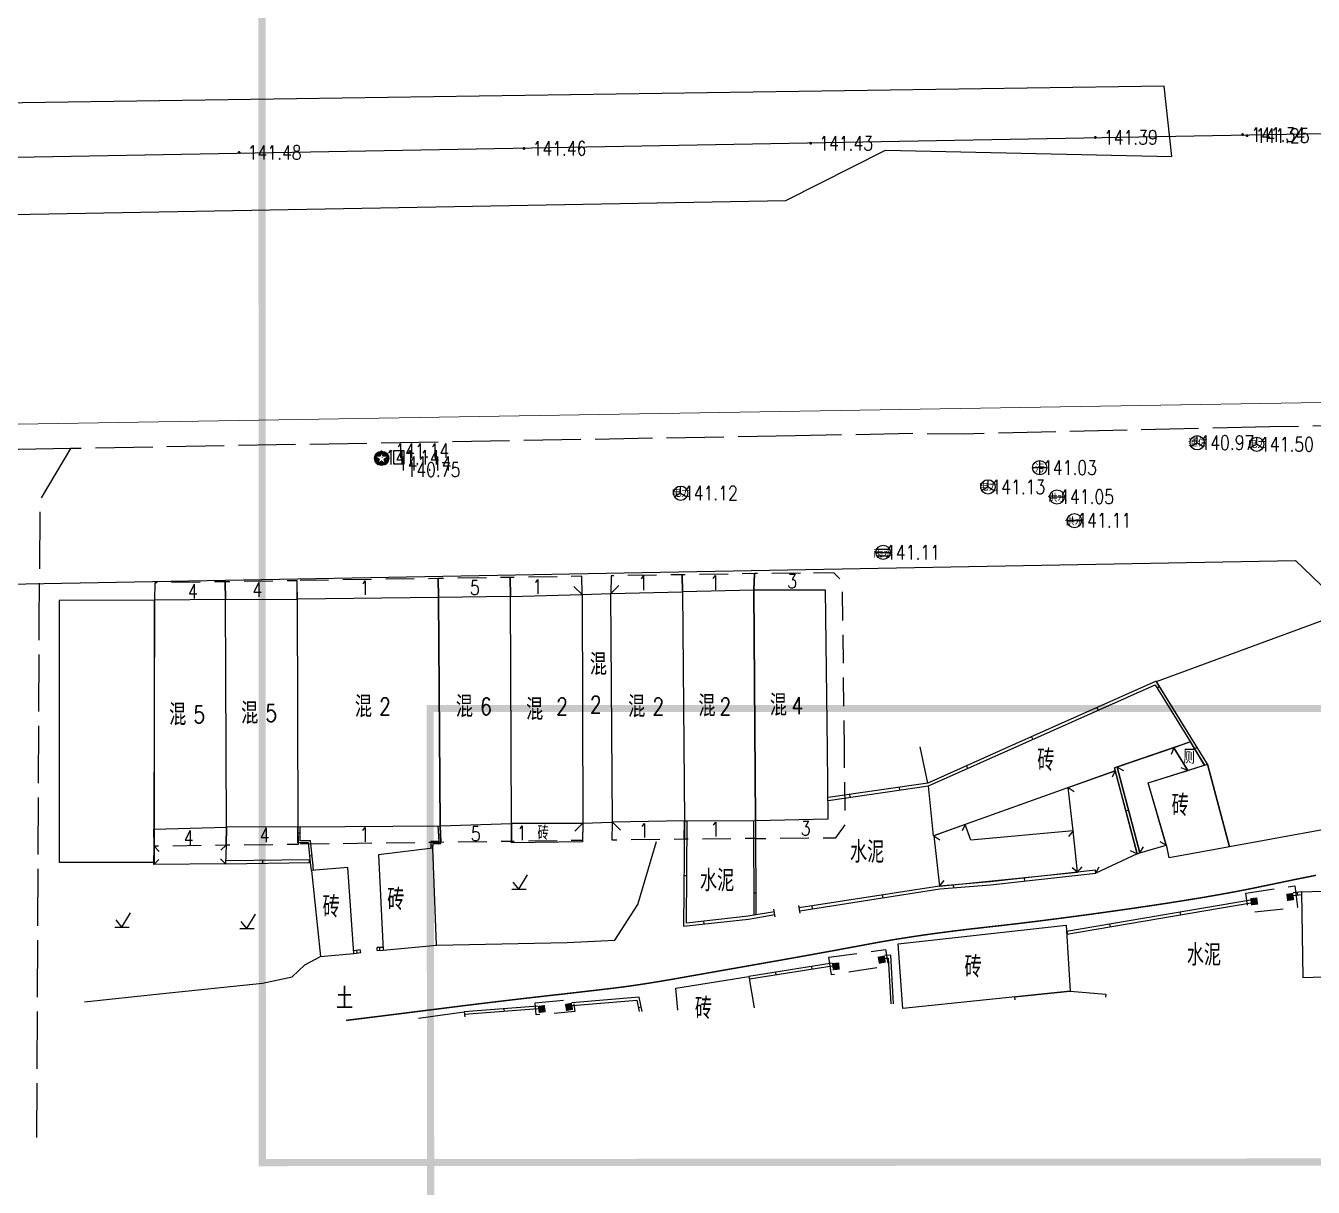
# Model space of a CAD drawing. Extents: x 529262 to 576451, y 2694391 to 2717535.
# Drawn here: x 565970.1 to 566060.3, y 2709599.5 to 2709680.9 of the extents above; entities that cross this region are included whole.
import ezdxf
from ezdxf.enums import TextEntityAlignment as Align
from ezdxf.xclip import XClip

# ---------------------------------------------------------------- set-up
doc = ezdxf.new("R2010")
doc.units = 0
doc.header["$XCLIPFRAME"] = 0
doc.linetypes.add('X3', pattern=[5, 4, -1])
doc.linetypes.add('X5', pattern=[3, 2, -1])
for name, color, linetype in [('a红线图', 1, 'Continuous'), ('COMPONENT', 8, 'Continuous'), ('DLDW', 8, 'Continuous'), ('DLSS', 4, 'Continuous'), ('DMTZ', 8, 'Continuous'), ('GCD', 8, 'Continuous'), ('GXYZ', 8, 'Continuous'), ('JMD', 8, 'Continuous'), ('PP-COM', 7, 'Continuous'), ('RD-中线', 40, 'Continuous'), ('RD-红线', 7, 'Continuous'), ('ZBTZ', 8, 'Continuous'), ('ZJ', 7, 'Continuous')]:
    doc.layers.add(name, color=color, linetype=linetype)
doc.styles.add('HZ', font='rs.shx', dxfattribs={"width": 0.8, "bigfont": 'hztxt.shx'})
doc.styles.add('宋体', font='', dxfattribs={"width": 0.75})
doc.styles.get('宋体').set_extended_font_data('SimSun')
doc.linetypes.add('10421', pattern='A,2,[150,AAA.SHX,S=0.5,R=0,X=0,Y=0.5],1e-11', length=2)
doc.linetypes.add('1161', pattern='A,0,[149,AAA.SHX,S=0.15,R=0,X=0,Y=0],-1.6', length=1.6)

# ---------------------------------------------------------------- blocks, each defined once
blk = doc.blocks.new('A$C19FD0107')
at = {"layer": 'RD-中线', "color": 8, "linetype": 'Continuous'}
blk.add_lwpolyline([(-1765.321, 14833.87), (-1870.242, 14834.357, -0.07773), (-2297.406, 14903.198), (-2763.512, 15055.044, -0.002412), (-2772.671, 15058.077), (-3168.085, 15191.127, 0.031805), (-3413.657, 15256.716), (-3481.168, 15270.218, 0.040764), (-3610.522, 15285.281), (-3824.794, 15292.664, 0.003807), (-3833.928, 15292.909), (-3984.459, 15295.801, 0.004916), (-3996.258, 15295.912), (-4213.605, 15295.813, 0.004475), (-4218.975, 15295.763), (-4356.098, 15293.246, -0.000047), (-4356.155, 15293.245), (-5280.162, 15276.46)], format="xyb", dxfattribs=at)
at = {"layer": 'RD-中线', "color": 8, "linetype": 'Continuous', "flags": 128}
for points in [[(-4490.734, 14139.438, 0), (-4490.29, 14139.417)], [(-3818.251, 14086.168, 0), (-3817.74, 14086.169)]]:
    blk.add_lwpolyline(points, format="xyb", dxfattribs=at)
at = {"layer": 'RD-红线', "color": 8, "linetype": 'Continuous', "flags": 128}
blk.add_lwpolyline([(-5247.689, 15247.137), (-4938.951, 15252.811)], dxfattribs=at)
at = {"layer": 'RD-红线', "color": 8, "linetype": 'Continuous'}
blk.add_lwpolyline([(-4918.588, 15233.248), (-4938.951, 15252.811, 0.41324)], format="xyb", dxfattribs=at)
blk = doc.blocks.new('GC200')
at = {"linetype": 'Continuous', "const_width": 0.2, "flags": 128}
blk.add_lwpolyline([(-0.1, 0, 1), (0.1, 0, 1)], format="xyb", close=True, dxfattribs=at)
blk = doc.blocks.new('gc123')
at = {"color": 8}
for p, q in [((0, 0), (1.2, 2)), ((-1, 0), (1, 0)), ((0, 0), (-0.8, 1))]:
    blk.add_line(p, q, dxfattribs=at)
blk = doc.blocks.new('gc002')
at = {"color": 8, "const_width": 1}
blk.add_lwpolyline([(-0.5, 0), (0.5, 0)], dxfattribs=at)
blk = doc.blocks.new('gcbj0101')
blk.add_line((-1, 0), (1, 0))
blk.add_circle((0, 0), 1)
blk = doc.blocks.new('gcbj0102')
for p, q in [((-1, 0), (1, 0)), ((0, -1), (0, 1))]:
    blk.add_line(p, q)
blk.add_circle((0, 0), 1)
blk = doc.blocks.new('gcbj0103')
for p, q in [((-1, 0), (1, 0)), ((-0.9, 0.43), (0.9, 0.43)), ((-0.88, -0.47), (0.88, -0.47))]:
    blk.add_line(p, q)
blk.add_circle((0, 0), 1)
blk = doc.blocks.new('gcbj0107')
for q in [(-0.87, -0.5), (0, 1), (0.87, -0.5)]:
    blk.add_line((0, 0), q)
blk.add_circle((0, 0), 1)
blk = doc.blocks.new('*U11')
at = {"linetype": 'Continuous'}
for points in [[(-1.14, -0.07), (-0.87, -0.76), (-1.13, 0.09)], [(-1.13, 0.09), (-0.73, -0.88), (-1.09, 0.24)], [(-0.73, -0.88), (-1.13, 0.09), (-0.87, -0.76)], [(-0.36, 0.24), (-0.55, 0.84), (-1.09, 0.24)], [(-0.73, 0.74), (-1.09, 0.24), (-0.55, 0.84)], [(-1.09, 0.24), (-0.73, 0.74), (-1.01, 0.43)], [(-0.5, -0.19), (-1.09, 0.24), (-0.73, -0.88)], [(-0.88, 0.6), (-1.01, 0.43), (-0.73, 0.74)], [(-0.55, 0.84), (-0.36, 0.24), (-0.35, 0.91)], [(-0.14, 0.93), (-0.35, 0.91), (-0.36, 0.24)], [(-0.14, 0.93), (0.09, 0.24), (0.07, 0.91)], [(0.81, 0.24), (0.07, 0.91), (0.09, 0.24)], [(0.07, 0.91), (0.81, 0.24), (0.27, 0.84)], [(0.22, -0.19), (0.45, -0.88), (0.81, 0.24)], [(0.73, 0.43), (0.27, 0.84), (0.81, 0.24)], [(0.27, 0.84), (0.73, 0.43), (0.45, 0.74)], [(0.6, 0.6), (0.45, 0.74), (0.73, 0.43)], [(0.59, -0.76), (0.81, 0.24), (0.45, -0.88)], [(0.81, 0.24), (0.59, -0.76), (0.85, 0.09)], [(0.7, -0.61), (0.85, 0.09), (0.59, -0.76)], [(0.85, 0.09), (0.7, -0.61), (0.86, -0.07)], [(-0.87, -0.76), (-1.14, -0.07), (-0.98, -0.61)], [(-1.12, -0.26), (-0.98, -0.61), (-1.14, -0.07)], [(-0.98, -0.61), (-1.12, -0.26), (-1.07, -0.44)], [(-0.73, -0.88), (-0.55, -0.98), (-0.14, -0.45)], [(-0.35, -1.05), (-0.14, -0.45), (-0.55, -0.98)], [(-0.14, -0.45), (-0.35, -1.05), (0.45, -0.88)], [(-0.14, -1.07), (0.45, -0.88), (-0.35, -1.05)], [(0.45, -0.88), (-0.14, -1.07), (0.27, -0.98)], [(0.07, -1.05), (0.27, -0.98), (-0.14, -1.07)], [(0.79, -0.44), (0.86, -0.07), (0.7, -0.61)], [(0.86, -0.07), (0.79, -0.44), (0.84, -0.26)]]:
    blk.add_solid(points, dxfattribs=at)
blk = doc.blocks.new('gcbj0112')
at = {"linetype": 'Continuous'}
for p, q in [((-1.09, 0.24), (-0.5, -0.19)), ((-0.36, 0.24), (-1.09, 0.24)), ((-0.14, 0.93), (-0.36, 0.24)), ((0.09, 0.24), (-0.14, 0.93)), ((0.81, 0.24), (0.09, 0.24)), ((0.22, -0.19), (0.81, 0.24)), ((-0.5, -0.19), (-0.73, -0.88)), ((-0.73, -0.88), (-0.14, -0.45)), ((-0.14, -0.45), (0.45, -0.88)), ((0.45, -0.88), (0.22, -0.19))]:
    blk.add_line(p, q, dxfattribs=at)
blk.add_circle((-0.14, -0.07), 1, dxfattribs=at)
for p in [(-1.09, 0.24), (-0.14, 0.93), (0.81, 0.24), (-0.73, -0.88), (0.45, -0.88)]:
    blk.add_point(p, dxfattribs=at)
blk.add_blockref('*U11', (0, 0), dxfattribs=at)

msp = doc.modelspace()

# ---------------------------------------------------------------- linework, layer by layer
at = {"const_width": 0.5}
for points in [[(565672.321, 2710278.301), (565672.585, 2709559.658), (565998.518, 2709559.806), (565998.431, 2709633.053), (566244.06, 2709633.048), (566244.009, 2710277.359), (565672.321, 2710278.301)], [(566139.325, 2710172.956), (565986.518, 2710172.842), (565986.681, 2709601.261), (566518.586, 2709601.552), (566518.485, 2709673.527), (566764.333, 2709673.513), (566764.12, 2710112.127), (566139.363, 2710109.398), (566139.316, 2710172.956)]]:
    msp.add_lwpolyline(points, dxfattribs=at)
at = {"layer": 'a红线图', "color": 8, "linetype": 'Continuous', "lineweight": 0, "flags": 128}
msp.add_lwpolyline([(564727.349, 2709632.223), (566623.018, 2709663.858)], dxfattribs=at)
msp.add_lwpolyline([(564727.349, 2709632.223), (566623.018, 2709663.858)], dxfattribs=at)
at = {"layer": 'DLDW', "color": 252, "linetype": 'Continuous', "elevation": 141.363, "flags": 128}
msp.add_lwpolyline([(566052.674, 2709629.092), (566051.676, 2709630.709), (566050.511, 2709630.309), (566051.491, 2709628.72)], close=True, dxfattribs=at)
at = {"layer": 'DLSS', "linetype": 'X3', "flags": 128}
for points in [[(566089.237, 2709653.34), (566057.24, 2709652.761)], [(566023.996, 2709652.145), (565973.24, 2709651.247)], [(566057.24, 2709652.761), (566035.797, 2709652.268), (566032.289, 2709652.295), (566023.996, 2709652.145)], [(565973.24, 2709651.247), (565971.118, 2709647.69), (565971.036, 2709639.218), (565970.873, 2709603.03)]]:
    msp.add_lwpolyline(points, dxfattribs=at)
at = {"layer": 'DLSS', "linetype": 'Continuous', "const_width": 0.1, "flags": 128}
msp.add_lwpolyline([(566060.473, 2709621.377), (566059.811, 2709621.244), (566059.103, 2709621.101), (566058.348, 2709620.945), (566057.548, 2709620.779), (566056.701, 2709620.601), (566055.797, 2709620.415), (566054.824, 2709620.228), (566053.782, 2709620.037), (566052.671, 2709619.844), (566051.49, 2709619.649), (566050.241, 2709619.451), (566048.923, 2709619.25), (566047.535, 2709619.047), (566046.131, 2709618.848), (566044.762, 2709618.658), (566043.428, 2709618.479), (566042.13, 2709618.309), (566040.867, 2709618.15), (566039.64, 2709618), (566038.448, 2709617.861), (566037.291, 2709617.731), (566036.168, 2709617.604), (566035.08, 2709617.472), (566034.025, 2709617.335), (566033.004, 2709617.194), (566032.016, 2709617.047), (566031.062, 2709616.896), (566030.142, 2709616.74), (566029.256, 2709616.579), (566028.382, 2709616.415), (566027.501, 2709616.252), (566026.613, 2709616.088), (566025.716, 2709615.925), (566024.812, 2709615.761), (566023.9, 2709615.598), (566022.981, 2709615.434), (566022.054, 2709615.271), (566021.142, 2709615.11), (566020.266, 2709614.956), (566019.428, 2709614.809), (566018.627, 2709614.668), (566017.863, 2709614.533), (566017.136, 2709614.404), (566016.446, 2709614.283), (566015.793, 2709614.167), (566015.172, 2709614.058), (566014.575, 2709613.957), (566014.003, 2709613.863), (566013.457, 2709613.777), (566012.935, 2709613.698), (566012.438, 2709613.626), (566011.967, 2709613.562), (566011.52, 2709613.505), (566011.062, 2709613.449), (566010.556, 2709613.389), (566010.002, 2709613.324), (566009.399, 2709613.254), (566008.749, 2709613.179), (566008.051, 2709613.099), (566007.305, 2709613.014), (566006.51, 2709612.925), (566005.682, 2709612.831), (566004.835, 2709612.733), (566003.969, 2709612.631), (566003.083, 2709612.526), (566002.178, 2709612.417), (566001.255, 2709612.304), (566000.312, 2709612.187), (565999.349, 2709612.066), (565998.386, 2709611.945), (565997.441, 2709611.826), (565996.514, 2709611.71), (565995.605, 2709611.596), (565994.714, 2709611.485), (565993.84, 2709611.376), (565992.985, 2709611.27), (565992.542, 2709611.215)], dxfattribs=at)
at = {"layer": 'DMTZ', "linetype": '10421', "flags": 128}
msp.add_lwpolyline([(565998.889, 2709616.491), (566008.021, 2709616.67), (566011.371, 2709616.826), (566012.98, 2709619.337), (566014.284, 2709623.737)], dxfattribs=at)
at = {"layer": 'DMTZ', "linetype": '10421'}
msp.add_lwpolyline([(565974.233, 2709612.509), (565979.488, 2709613.077), (565986.701, 2709613.818), (565988.777, 2709614.263), (565989.666, 2709615.102), (565990.75, 2709615.68)], dxfattribs=at)
at = {"layer": 'GXYZ', "linetype": 'Continuous', "flags": 128}
msp.add_lwpolyline([(565995.875, 2709651.09), (565995.875, 2709650.175), (565996.605, 2709650.175), (565996.605, 2709651.09)], close=True, dxfattribs=at)
at = {"layer": 'JMD', "linetype": 'Continuous'}
for p, q in [((566009.074, 2709641.042), (566008.506, 2709641.605)), ((566011.093, 2709641.104), (566011.655, 2709641.674)), ((566049.523, 2709634.582), (566049.352, 2709634.477)), ((566045.129, 2709633.11), (566045.21, 2709632.927)), ((566040.561, 2709631.075), (566040.643, 2709630.893)), ((566050.511, 2709630.309), (566050.342, 2709629.839)), ((566052.148, 2709630.326), (566051.977, 2709630.221)), ((566035.994, 2709629.041), (566036.075, 2709628.859)), ((566046.42, 2709628.697), (566046.191, 2709628.252)), ((566046.559, 2709628.955), (566047, 2709628.719)), ((566051.491, 2709628.72), (566051.022, 2709628.895)), ((566027.797, 2709627.035, 141.363), (566027.826, 2709626.838, 141.363)), ((566031.272, 2709627.542), (566031.3, 2709627.344)), ((566043.117, 2709627.516), (566043.541, 2709627.251)), ((566047.155, 2709625.896), (566047.349, 2709625.947)), ((566009.128, 2709625.028), (566008.565, 2709624.461)), ((566011.196, 2709625.098), (566011.766, 2709624.536)), ((566016.239, 2709625.186), (566016.439, 2709625.184)), ((565989.18, 2709624.346), (565989.33, 2709624.346)), ((565999.161, 2709624.227, 141.605), (565999.011, 2709624.22, 141.605)), ((566033.71, 2709624.13), (566034.136, 2709623.868)), ((566035.896, 2709624.934), (566035.685, 2709624.481)), ((566043.461, 2709624.487), (566043.145, 2709624.1)), ((565979.099, 2709623.408), (565979.448, 2709623.05)), ((565984.14, 2709623.477), (565983.782, 2709623.128)), ((565998.631, 2709623.427, 141.605), (565998.481, 2709623.431, 141.605)), ((566048.138, 2709622.938), (566048.385, 2709623.373)), ((566049.99, 2709623.478), (566049.551, 2709623.719)), ((565979.083, 2709622.127), (565979.437, 2709622.48)), ((565984.111, 2709622.177), (565983.758, 2709622.531)), ((565986.716, 2709622.217, -855.223), (565986.713, 2709622.417, -855.223)), ((565989.994, 2709622.266), (565989.991, 2709622.466)), ((565990.014, 2709622.741, -855.908), (565990.163, 2709622.757, -855.908)), ((566047.945, 2709622.888), (566047.49, 2709623.095)), ((566047.945, 2709622.888), (566048.138, 2709622.938)), ((566043.781, 2709621.588), (566043.392, 2709621.903)), ((566043.781, 2709621.588), (566044.093, 2709621.978)), ((566045.046, 2709621.526), (566045.024, 2709621.725)), ((566045.046, 2709621.526), (566045.291, 2709621.962)), ((566016.206, 2709621.357), (566016.406, 2709621.356)), ((566034.112, 2709620.625), (566034.425, 2709621.014)), ((566035.1, 2709620.504), (566035.083, 2709620.703)), ((566040.076, 2709620.978), (566040.055, 2709621.177)), ((566021.24, 2709620.116, 141.453), (566021.09, 2709620.115, 141.453)), ((566030.151, 2709619.804), (566030.12, 2709620.002)), ((566059.159, 2709620.173), (566059.181, 2709619.974)), ((566025.211, 2709619.034), (566025.18, 2709619.232)), ((566050.949, 2709618.788), (566050.983, 2709618.59)), ((566017.619, 2709617.968), (566017.598, 2709618.166)), ((566046.02, 2709617.952), (566046.053, 2709617.755)), ((566043.035, 2709617.446), (566043.068, 2709617.249)), ((565993.324, 2709615.937, 142.214), (565993.294, 2709616.135, 142.214)), ((565993.575, 2709615.976), (565993.544, 2709616.174)), ((565994.718, 2709616.12), (565994.715, 2709616.32)), ((565994.92, 2709616.123, 142.233), (565994.917, 2709616.323, 142.233)), ((566022.621, 2709614.591), (566022.652, 2709614.393)), ((566025.144, 2709614.993), (566025.175, 2709614.796)), ((566003.595, 2709612.036), (566003.611, 2709611.837)), ((566013.225, 2709612.136), (566013.03, 2709612.093))]:
    msp.add_line(p, q, dxfattribs=at)
at = {"layer": 'JMD', "linetype": 'X5'}
for p, q in [((566009.074, 2709641.042, 141.605), (566011.093, 2709641.104)), ((566009.128, 2709625.028), (566011.196, 2709625.098))]:
    msp.add_line(p, q, dxfattribs=at)
at = {"layer": 'JMD', "linetype": 'X5', "flags": 128}
for points, elevation in [([(565999.03, 2709640.831), (565999, 2709642.153), (565989.119, 2709642), (565989.119, 2709640.706)], 141.381), ([(566009.074, 2709641.042), (566009.055, 2709642.308), (566004.044, 2709642.23), (566004.072, 2709640.901)], 141.605), ([(565984.11, 2709640.685), (565984.088, 2709641.923), (565979.162, 2709641.847), (565979.131, 2709640.627)], 141.483), ([(566021.221, 2709625.223), (566021.225, 2709623.949), (566016.228, 2709623.894), (566016.239, 2709625.186)], 141.453), ([(565984.171, 2709624.744), (565984.14, 2709623.477), (565979.099, 2709623.408), (565979.094, 2709624.61)], 141.483), ([(565989.18, 2709624.764), (565989.191, 2709623.542), (565984.14, 2709623.477), (565984.171, 2709624.744)], 141.483)]:
    msp.add_lwpolyline(points, dxfattribs=dict(at, elevation=elevation))
for points in [[(566004.072, 2709640.901), (566004.044, 2709642.23), (565999, 2709642.153), (565999.03, 2709640.831)], [(566016.12, 2709641.219), (566016.09, 2709642.416), (566011.102, 2709642.339), (566011.093, 2709641.104)], [(566021.101, 2709641.348), (566021.151, 2709642.494), (566016.09, 2709642.416), (566016.12, 2709641.219)], [(566024.37, 2709642.525), (566021.151, 2709642.494), (566021.101, 2709641.348)], [(566027.443, 2709630.221), (566027.314, 2709641.965), (566026.7, 2709642.548), (566024.37, 2709642.525)], [(565989.119, 2709640.706), (565989.119, 2709642), (565984.088, 2709641.923), (565984.11, 2709640.685)], [(566021.221, 2709625.223), (566021.225, 2709623.949), (566026.842, 2709624.01), (566027.501, 2709624.905), (566027.443, 2709630.221)], [(566004.126, 2709625.011), (566004.138, 2709623.749), (565999.186, 2709623.681), (565999.133, 2709624.845)], [(566009.128, 2709625.028), (566009.11, 2709623.816), (566004.139, 2709623.749), (566004.126, 2709625.011)], [(566016.239, 2709625.186), (566016.228, 2709623.894), (566011.185, 2709623.839), (566011.196, 2709625.098)], [(565999.133, 2709624.845), (565999.186, 2709623.681), (565989.191, 2709623.542), (565989.18, 2709624.764)]]:
    msp.add_lwpolyline(points, dxfattribs=at)
at = {"layer": 'JMD', "linetype": 'Continuous', "flags": 128}
for points in [[(566011.094, 2709641.104), (566016.12, 2709641.219), (566016.239, 2709625.186), (566011.196, 2709625.098), (566011.094, 2709641.104)], [(566039.954, 2709630.586), (566049.21, 2709634.708), (566051.544, 2709630.924)], [(566051.544, 2709630.924), (566051.676, 2709630.709), (566046.369, 2709628.89), (566046.42, 2709628.697), (566033.687, 2709624.144), (566033.341, 2709627.641), (566039.954, 2709630.586)], [(566047.945, 2709622.888), (566046.369, 2709628.89)], [(566048.138, 2709622.938), (566046.559, 2709628.955)], [(565984.14, 2709623.477), (565984.111, 2709622.177), (565979.083, 2709622.127), (565979.099, 2709623.408)], [(566059.491, 2709620.009), (566058.905, 2709619.943)], [(566022.596, 2709618.467), (566022.512, 2709619.01)], [(566024.346, 2709618.726), (566024.262, 2709619.268)], [(566055.901, 2709619.424), (566043.022, 2709617.241)], [(566026.596, 2709615.022), (566020.794, 2709614.097)], [(566039.415, 2709612.649), (566039.373, 2709612.869), (566043.252, 2709613.274), (566045.755, 2709613.05), (566045.725, 2709612.842)], [(566008.397, 2709612.252), (566012.913, 2709612.634), (566013.084, 2709611.844)], [(566005.996, 2709612.024), (566000.841, 2709611.619)]]:
    msp.add_lwpolyline(points, dxfattribs=at)
for points, elevation in [([(566016.12, 2709641.219), (566016.239, 2709625.186), (566021.221, 2709625.223), (566021.101, 2709641.348), (566016.12, 2709641.219)], 141.55), ([(566021.101, 2709641.348), (566021.221, 2709625.223), (566026.316, 2709625.329), (566026.259, 2709630.187)], 141.453), ([(566024.416, 2709641.348), (566021.101, 2709641.348)], 141.453), ([(566026.259, 2709630.187), (566026.126, 2709641.348), (566024.416, 2709641.348)], 141.453), ([(565979.094, 2709624.61), (565984.171, 2709624.744), (565984.11, 2709640.685), (565979.131, 2709640.627), (565979.094, 2709624.61)], 141.483), ([(565989.119, 2709640.706), (565989.18, 2709624.764), (565984.171, 2709624.744), (565984.11, 2709640.685), (565989.119, 2709640.706)], 141.483), ([(565999.133, 2709624.845), (565999.03, 2709640.831), (565989.119, 2709640.706), (565989.18, 2709624.764), (565999.133, 2709624.845)], 141.605), ([(566004.126, 2709625.011), (566004.072, 2709640.901), (565999.03, 2709640.831), (565999.133, 2709624.845), (566004.126, 2709625.011)], 141.605), ([(566009.128, 2709625.028), (566004.126, 2709625.011), (566004.072, 2709640.901), (566009.074, 2709641.042), (566009.128, 2709625.028)], 141.605), ([(566039.954, 2709630.586), (566049.21, 2709634.708), (566051.544, 2709630.924)], 141.363), ([(566026.301, 2709626.615), (566033.341, 2709627.641), (566039.954, 2709630.586)], 141.363), ([(566051.544, 2709630.924), (566052.674, 2709629.092)], 141.363), ([(566022.54, 2709618.827), (566020.704, 2709618.507), (566016.378, 2709618.033), (566016.439, 2709625.184)], 142.022), ([(566021.071, 2709625.222), (566021.095, 2709618.575)], 141.453), ([(566021.221, 2709625.223), (566021.245, 2709618.601)], 141.453), ([(565990.121, 2709621.722), (565990.064, 2709622.266), (565989.92, 2709623.644), (565989.18, 2709623.644), (565989.18, 2709624.764)], -855.908), ([(565990.27, 2709621.733), (565990.213, 2709622.282), (565990.056, 2709623.794), (565989.33, 2709623.794), (565989.33, 2709624.765)], -855.908), ([(565998.983, 2709624.844), (565999.033, 2709623.746), (565998.488, 2709623.742), (565998.477, 2709623.262)], 141.605), ([(565990.043, 2709622.466), (565984.116, 2709622.377)], -855.223), ([(566045.024, 2709621.725), (566037.662, 2709620.913), (566034.112, 2709620.624), (566024.289, 2709619.093)], 141.979), ([(565993.087, 2709616.103), (565993.544, 2709616.174)], 142.214), ([(565995.142, 2709616.326), (565994.715, 2709616.32)], 142.233), ([(566030.3, 2709615.565), (566030.518, 2709615.577), (566030.691, 2709612.382)], 141.803), ([(566015.774, 2709611.926), (566015.636, 2709613.464), (566020.762, 2709614.294), (566021.12, 2709612.089)], 142.33), ([(565997.624, 2709611.371), (566000.823, 2709611.818), (566000.855, 2709611.47)], 142.198)]:
    msp.add_lwpolyline(points, dxfattribs=dict(at, elevation=elevation))
for points in [[(566049.307, 2709634.932), (566067.45, 2709641.61), (566068.869, 2709626.003), (566054.421, 2709623.359), (566052.871, 2709629.154)], [(565979.131, 2709640.627), (565972.454, 2709640.618), (565972.454, 2709622.297), (565979.131, 2709622.306)], [(566048.138, 2709622.938), (566049.99, 2709623.478), (566048.715, 2709627.849), (566051.491, 2709628.72), (566050.511, 2709630.309), (566046.559, 2709628.955)], [(566047.945, 2709622.888), (566045.046, 2709621.526), (566045.024, 2709621.725), (566043.781, 2709621.588), (566043.461, 2709624.487), (566043.117, 2709627.516), (566046.42, 2709628.697)], [(566063.787, 2709614.334), (566059.569, 2709614.19), (566059.489, 2709620.21), (566063.679, 2709620.359)], [(566031.545, 2709612.05), (566031.212, 2709616.568), (566042.984, 2709617.889), (566043.252, 2709613.274)]]:
    msp.add_lwpolyline(points, close=True, dxfattribs=at)
at = {"layer": 'JMD', "flags": 128}
for points, elevation in [([(566051.774, 2709630.931), (566049.288, 2709634.962), (566039.428, 2709630.571)], 141.363), ([(566039.428, 2709630.571), (566033.285, 2709627.835), (566026.299, 2709626.817)], 141.363), ([(566052.871, 2709629.154), (566051.774, 2709630.931)], 141.363), ([(566016.239, 2709625.186), (566016.176, 2709617.809), (566020.732, 2709618.309), (566022.571, 2709618.63)], 142.022), ([(565998.627, 2709623.28), (565998.635, 2709623.593), (565999.19, 2709623.597), (565999.133, 2709624.845)], 141.605), ([(565984.111, 2709622.177), (565990.064, 2709622.266)], -855.223), ([(566024.32, 2709618.895), (566034.135, 2709620.425), (566037.681, 2709620.714), (566045.046, 2709621.526)], 141.979), ([(565993.102, 2709615.903), (565993.575, 2709615.976)], 142.214), ([(565994.718, 2709616.12), (565995.151, 2709616.126)], 142.233), ([(566030.891, 2709612.388), (566030.707, 2709615.789), (566030.262, 2709615.763)], 141.803)]:
    msp.add_lwpolyline(points, dxfattribs=dict(at, elevation=elevation))
at = {"layer": 'JMD', "linetype": 'Continuous', "flags": 128}
for points, elevation in [([(566052.871, 2709629.154), (566054.421, 2709623.359), (566050.192, 2709622.587), (566050.041, 2709623.302), (566050.041, 2709623.302), (566048.715, 2709627.849)], 141.091), ([(566009.128, 2709625.028), (566009.11, 2709623.716), (566004.139, 2709623.649), (566004.126, 2709625.011)], 141.605), ([(566043.781, 2709621.588), (566043.461, 2709624.487), (566036.29, 2709623.834), (566035.896, 2709624.934), (566033.71, 2709624.13), (566034.112, 2709620.625)], 141.979), ([(565998.889, 2709616.491), (565998.627, 2709623.28), (565994.823, 2709622.802), (565995.151, 2709616.126)], 142.255), ([(565990.75, 2709615.68), (565993.102, 2709615.903), (565992.677, 2709621.91), (565990.121, 2709621.722)], -855.908)]:
    msp.add_lwpolyline(points, close=True, dxfattribs=dict(at, elevation=elevation))
at = {"layer": 'JMD', "linetype": 'X5', "flags": 128}
for points in [[(566055.56, 2709620.134), (566058.989, 2709620.629), (566059.19, 2709619.134), (566055.737, 2709618.734)], [(566026.346, 2709615.636), (566030.336, 2709616.18), (566030.517, 2709615.02), (566026.545, 2709614.404)], [(566005.788, 2709612.452), (566008.458, 2709612.703), (566008.561, 2709611.837), (566005.868, 2709611.597)]]:
    msp.add_lwpolyline(points, close=True, dxfattribs=at)
at = {"layer": 'JMD', "flags": 128}
for points in [[(566055.879, 2709619.623), (566043.01, 2709617.442)], [(566059.489, 2709620.21), (566058.877, 2709620.141)], [(566026.581, 2709615.222), (566020.762, 2709614.294)], [(566013.288, 2709611.85), (566013.071, 2709612.848), (566008.363, 2709612.45)], [(566005.967, 2709612.223), (566000.823, 2709611.818)]]:
    msp.add_lwpolyline(points, dxfattribs=at)
at = {"layer": 'ZBTZ', "linetype": '1161', "flags": 128}
for points in [[(565918.69, 2709674.702), (565918.791, 2709666.739), (566023.356, 2709668.613), (566030.323, 2709672.146), (566050.367, 2709671.696), (566049.838, 2709676.632), (565918.69, 2709674.702)], [(565973.24, 2709651.247), (565957.494, 2709650.96)]]:
    msp.add_lwpolyline(points, dxfattribs=at)
at = {"layer": 'ZBTZ', "linetype": '1161', "elevation": 141.363, "flags": 128}
msp.add_lwpolyline([(566033.746, 2709628.04), (566033.285, 2709627.835), (566032.75, 2709630.376)], dxfattribs=at)

# ---------------------------------------------------------------- block references
at = {"layer": 'COMPONENT', "linetype": 'Continuous', "xscale": 0.5, "yscale": 0.5}
for name, p in [('gcbj0107', (566052.152, 2709651.657)), ('gcbj0107', (566056.325, 2709651.551)), ('gcbj0112', (565995.108, 2709650.607, 0.295)), ('gcbj0102', (566041.128, 2709649.914)), ('gcbj0107', (566015.977, 2709648.125)), ('gcbj0107', (566037.506, 2709648.567)), ('gcbj0101', (566042.336, 2709647.863)), ('gcbj0101', (566043.554, 2709646.205)), ('gcbj0103', (566030.16, 2709643.983))]:
    msp.add_blockref(name, p, dxfattribs=at)
at = {"layer": 'GCD', "linetype": 'Continuous'}
ref = msp.add_blockref('GC200', (566055.333, 2709673.234, 141.339), dxfattribs=dict(at, xscale=0.5, yscale=0.5, zscale=0.5))
ref.add_attrib('height', '141.34', dxfattribs={"linetype": 'Continuous', "height": 1, "style": 'HZ', "width": 0.8}).set_placement((566055.933, 2709673.234, 141.339), align=Align.MIDDLE_LEFT)
ref = msp.add_blockref('GC200', (566005.007, 2709672.262, 141.46), dxfattribs=dict(at, xscale=0.5, yscale=0.5, zscale=0.5))
ref.add_attrib('height', '141.46', dxfattribs={"linetype": 'Continuous', "height": 1, "style": 'HZ', "width": 0.8}).set_placement((566005.607, 2709672.262, 141.46), align=Align.MIDDLE_LEFT)
ref = msp.add_blockref('GC200', (566025.084, 2709672.627, 141.425), dxfattribs=dict(at, xscale=0.5, yscale=0.5, zscale=0.5))
ref.add_attrib('height', '141.43', dxfattribs={"linetype": 'Continuous', "height": 1, "style": 'HZ', "width": 0.8}).set_placement((566025.684, 2709672.627, 141.425), align=Align.MIDDLE_LEFT)
ref = msp.add_blockref('GC200', (566045.023, 2709673.032, 141.39), dxfattribs=dict(at, xscale=0.5, yscale=0.5, zscale=0.5))
ref.add_attrib('height', '141.39', dxfattribs={"linetype": 'Continuous', "height": 1, "style": 'HZ', "width": 0.8}).set_placement((566045.623, 2709673.032, 141.39), align=Align.MIDDLE_LEFT)
ref = msp.add_blockref('GC200', (566055.648, 2709673.155, 141.246), dxfattribs=dict(at, xscale=0.5, yscale=0.5, zscale=0.5))
ref.add_attrib('height', '141.25', dxfattribs={"linetype": 'Continuous', "height": 1, "style": 'HZ', "width": 0.8}).set_placement((566056.248, 2709673.155, 141.246), align=Align.MIDDLE_LEFT)
ref = msp.add_blockref('GC200', (565985.057, 2709671.979, 141.48), dxfattribs=dict(at, xscale=0.5, yscale=0.5, zscale=0.5))
ref.add_attrib('height', '141.48', dxfattribs={"linetype": 'Continuous', "height": 1, "style": 'HZ', "width": 0.8}).set_placement((565985.657, 2709671.979, 141.48), align=Align.MIDDLE_LEFT)
ref = msp.add_blockref('GC200', (566052.143, 2709651.666, 140.97), dxfattribs=dict(at, xscale=0.1999999999534339, yscale=0.1999999999534339, zscale=0.1999999999534339))
ref.add_attrib('height', '140.97', dxfattribs={"linetype": 'Continuous', "height": 1, "style": 'HZ', "width": 0.8}).set_placement((566052.383, 2709651.666, 140.97), align=Align.MIDDLE_LEFT)
ref = msp.add_blockref('GC200', (566052.143, 2709651.666, 140.97), dxfattribs=dict(at, xscale=0.1999999999534339, yscale=0.1999999999534339, zscale=0.1999999999534339))
ref.add_attrib('height', '140.97', dxfattribs={"linetype": 'Continuous', "height": 1, "style": 'HZ', "width": 0.8}).set_placement((566052.383, 2709651.666, 140.97), align=Align.MIDDLE_LEFT)
ref = msp.add_blockref('GC200', (566056.318, 2709651.551, 141.497), dxfattribs=dict(at, xscale=0.1999999999534339, yscale=0.1999999999534339, zscale=0.1999999999534339))
ref.add_attrib('height', '141.50', dxfattribs={"linetype": 'Continuous', "height": 1, "style": 'HZ', "width": 0.8}).set_placement((566056.558, 2709651.551, 141.497), align=Align.MIDDLE_LEFT)
ref = msp.add_blockref('GC200', (566056.318, 2709651.551, 141.497), dxfattribs=dict(at, xscale=0.1999999999534339, yscale=0.1999999999534339, zscale=0.1999999999534339))
ref.add_attrib('height', '141.50', dxfattribs={"linetype": 'Continuous', "height": 1, "style": 'HZ', "width": 0.8}).set_placement((566056.558, 2709651.551, 141.497), align=Align.MIDDLE_LEFT)
ref = msp.add_blockref('GC200', (565995.075, 2709650.64, 141.138), dxfattribs=dict(at, xscale=0.1999999999534339, yscale=0.1999999999534339, zscale=0.1999999999534339))
ref.add_attrib('height', '141.14', dxfattribs={"linetype": 'Continuous', "height": 1, "style": 'HZ', "width": 0.8}).set_placement((565995.315, 2709650.64, 141.138), align=Align.MIDDLE_LEFT)
ref = msp.add_blockref('GC200', (565995.075, 2709650.64, 141.138), dxfattribs=dict(at, xscale=0.1999999999534339, yscale=0.1999999999534339, zscale=0.1999999999534339))
ref.add_attrib('height', '141.14', dxfattribs={"linetype": 'Continuous', "height": 1, "style": 'HZ', "width": 0.8}).set_placement((565995.315, 2709650.64, 141.138), align=Align.MIDDLE_LEFT)
ref = msp.add_blockref('GC200', (565995.753, 2709651.095, 141.137), dxfattribs=dict(at, xscale=0.1999999999534339, yscale=0.1999999999534339, zscale=0.1999999999534339))
ref.add_attrib('height', '141.14', dxfattribs={"linetype": 'Continuous', "height": 1, "style": 'HZ', "width": 0.8}).set_placement((565995.993, 2709651.095, 141.137), align=Align.MIDDLE_LEFT)
ref = msp.add_blockref('GC200', (565995.753, 2709651.095, 141.137), dxfattribs=dict(at, xscale=0.1999999999534339, yscale=0.1999999999534339, zscale=0.1999999999534339))
ref.add_attrib('height', '141.14', dxfattribs={"linetype": 'Continuous', "height": 1, "style": 'HZ', "width": 0.8}).set_placement((565995.993, 2709651.095, 141.137), align=Align.MIDDLE_LEFT)
ref = msp.add_blockref('GC200', (565995.927, 2709650.207, 141.14), dxfattribs=dict(at, xscale=0.1999999999534339, yscale=0.1999999999534339, zscale=0.1999999999534339))
ref.add_attrib('height', '141.14', dxfattribs={"linetype": 'Continuous', "height": 1, "style": 'HZ', "width": 0.8}).set_placement((565996.167, 2709650.207, 141.14), align=Align.MIDDLE_LEFT)
ref = msp.add_blockref('GC200', (565995.927, 2709650.207, 141.14), dxfattribs=dict(at, xscale=0.1999999999534339, yscale=0.1999999999534339, zscale=0.1999999999534339))
ref.add_attrib('height', '141.14', dxfattribs={"linetype": 'Continuous', "height": 1, "style": 'HZ', "width": 0.8}).set_placement((565996.167, 2709650.207, 141.14), align=Align.MIDDLE_LEFT)
ref = msp.add_blockref('GC200', (565996.542, 2709649.772, 140.75), dxfattribs=dict(at, xscale=0.1999999999534339, yscale=0.1999999999534339, zscale=0.1999999999534339))
ref.add_attrib('height', '140.75', dxfattribs={"linetype": 'Continuous', "height": 1, "style": 'HZ', "width": 0.8}).set_placement((565996.782, 2709649.772, 140.75), align=Align.MIDDLE_LEFT)
ref = msp.add_blockref('GC200', (565996.542, 2709649.772, 140.75), dxfattribs=dict(at, xscale=0.1999999999534339, yscale=0.1999999999534339, zscale=0.1999999999534339))
ref.add_attrib('height', '140.75', dxfattribs={"linetype": 'Continuous', "height": 1, "style": 'HZ', "width": 0.8}).set_placement((565996.782, 2709649.772, 140.75), align=Align.MIDDLE_LEFT)
ref = msp.add_blockref('GC200', (566041.12, 2709649.916, 141.034), dxfattribs=dict(at, xscale=0.1999999999534339, yscale=0.1999999999534339, zscale=0.1999999999534339))
ref.add_attrib('height', '141.03', dxfattribs={"linetype": 'Continuous', "height": 1, "style": 'HZ', "width": 0.8}).set_placement((566041.36, 2709649.916, 141.034), align=Align.MIDDLE_LEFT)
ref = msp.add_blockref('GC200', (566041.12, 2709649.916, 141.034), dxfattribs=dict(at, xscale=0.1999999999534339, yscale=0.1999999999534339, zscale=0.1999999999534339))
ref.add_attrib('height', '141.03', dxfattribs={"linetype": 'Continuous', "height": 1, "style": 'HZ', "width": 0.8}).set_placement((566041.36, 2709649.916, 141.034), align=Align.MIDDLE_LEFT)
ref = msp.add_blockref('GC200', (566015.972, 2709648.131, 141.124), dxfattribs=dict(at, xscale=0.1999999999534339, yscale=0.1999999999534339, zscale=0.1999999999534339))
ref.add_attrib('height', '141.12', dxfattribs={"linetype": 'Continuous', "height": 1, "style": 'HZ', "width": 0.8}).set_placement((566016.212, 2709648.131, 141.124), align=Align.MIDDLE_LEFT)
ref = msp.add_blockref('GC200', (566015.972, 2709648.131, 141.124), dxfattribs=dict(at, xscale=0.1999999999534339, yscale=0.1999999999534339, zscale=0.1999999999534339))
ref.add_attrib('height', '141.12', dxfattribs={"linetype": 'Continuous', "height": 1, "style": 'HZ', "width": 0.8}).set_placement((566016.212, 2709648.131, 141.124), align=Align.MIDDLE_LEFT)
ref = msp.add_blockref('GC200', (566037.502, 2709648.565, 141.125), dxfattribs=dict(at, xscale=0.1999999999534339, yscale=0.1999999999534339, zscale=0.1999999999534339))
ref.add_attrib('height', '141.13', dxfattribs={"linetype": 'Continuous', "height": 1, "style": 'HZ', "width": 0.8}).set_placement((566037.742, 2709648.565, 141.125), align=Align.MIDDLE_LEFT)
ref = msp.add_blockref('GC200', (566037.502, 2709648.565, 141.125), dxfattribs=dict(at, xscale=0.1999999999534339, yscale=0.1999999999534339, zscale=0.1999999999534339))
ref.add_attrib('height', '141.13', dxfattribs={"linetype": 'Continuous', "height": 1, "style": 'HZ', "width": 0.8}).set_placement((566037.742, 2709648.565, 141.125), align=Align.MIDDLE_LEFT)
ref = msp.add_blockref('GC200', (566042.317, 2709647.874, 141.054), dxfattribs=dict(at, xscale=0.1999999999534339, yscale=0.1999999999534339, zscale=0.1999999999534339))
ref.add_attrib('height', '141.05', dxfattribs={"linetype": 'Continuous', "height": 1, "style": 'HZ', "width": 0.8}).set_placement((566042.557, 2709647.874, 141.054), align=Align.MIDDLE_LEFT)
ref = msp.add_blockref('GC200', (566042.317, 2709647.874, 141.054), dxfattribs=dict(at, xscale=0.1999999999534339, yscale=0.1999999999534339, zscale=0.1999999999534339))
ref.add_attrib('height', '141.05', dxfattribs={"linetype": 'Continuous', "height": 1, "style": 'HZ', "width": 0.8}).set_placement((566042.557, 2709647.874, 141.054), align=Align.MIDDLE_LEFT)
ref = msp.add_blockref('GC200', (566043.524, 2709646.226, 141.106), dxfattribs=dict(at, xscale=0.1999999999534339, yscale=0.1999999999534339, zscale=0.1999999999534339))
ref.add_attrib('height', '141.11', dxfattribs={"linetype": 'Continuous', "height": 1, "style": 'HZ', "width": 0.8}).set_placement((566043.764, 2709646.226, 141.106), align=Align.MIDDLE_LEFT)
ref = msp.add_blockref('GC200', (566043.524, 2709646.226, 141.106), dxfattribs=dict(at, xscale=0.1999999999534339, yscale=0.1999999999534339, zscale=0.1999999999534339))
ref.add_attrib('height', '141.11', dxfattribs={"linetype": 'Continuous', "height": 1, "style": 'HZ', "width": 0.8}).set_placement((566043.764, 2709646.226, 141.106), align=Align.MIDDLE_LEFT)
ref = msp.add_blockref('GC200', (566030.124, 2709643.986, 141.112), dxfattribs=dict(at, xscale=0.1999999999534339, yscale=0.1999999999534339, zscale=0.1999999999534339))
ref.add_attrib('height', '141.11', dxfattribs={"linetype": 'Continuous', "height": 1, "style": 'HZ', "width": 0.8}).set_placement((566030.364, 2709643.986, 141.112), align=Align.MIDDLE_LEFT)
ref = msp.add_blockref('GC200', (566030.124, 2709643.986, 141.112), dxfattribs=dict(at, xscale=0.1999999999534339, yscale=0.1999999999534339, zscale=0.1999999999534339))
ref.add_attrib('height', '141.11', dxfattribs={"linetype": 'Continuous', "height": 1, "style": 'HZ', "width": 0.8}).set_placement((566030.364, 2709643.986, 141.112), align=Align.MIDDLE_LEFT)
at = {"layer": 'JMD', "linetype": 'Continuous'}
for p, xscale, yscale, zscale, rotation in [((566056.142, 2709619.55), 0.499999999983032, 0.499999999983032, 0.499999999983032, 186.3023322268991), ((566058.667, 2709619.86), 0.499999999951012, 0.499999999951012, 0.499999999951012, 188.0086839575692), ((566026.853, 2709615.001), 0.4999999999297974, 0.4999999999297974, 0.4999999999297974, 185.5730049798298), ((566030.064, 2709615.469), 0.500000000100766, 0.500000000100766, 0.500000000100766, 191.4760090318315), ((566008.158, 2709612.162), 0.5000000000216331, 0.5000000000216331, 0.5000000000216331, 190.4615792050553), ((566006.253, 2709612.013), 0.5000000000583483, 0.5000000000583483, 0.5000000000583483, 188.4492406381044)]:
    msp.add_blockref('gc002', p, dxfattribs=dict(at, xscale=xscale, yscale=yscale, zscale=zscale, rotation=rotation))
at = {"layer": 'PP-COM'}
ref = msp.add_blockref('A$C19FD0107', (570997.993, 2694390.603), dxfattribs=at)
XClip(ref).set_block_clipping_path([(-9366.4383134884, 14428.6043910822), (-3328.4480743363, 17452.7484863754)])
at = {"layer": 'ZBTZ', "linetype": 'Continuous', "xscale": 0.5, "yscale": 0.5}
for p in [(566004.649, 2709620.397), (565976.847, 2709617.752), (565985.605, 2709617.651)]:
    msp.add_blockref('gc123', p, dxfattribs=at)

# ---------------------------------------------------------------- texts
at = {"layer": 'DLDW', "color": 252, "linetype": 'Continuous', "style": 'HZ', "width": 0.8}
msp.add_text('厕', height=1, dxfattribs=at).set_placement((566051.59, 2709629.708), align=Align.MIDDLE)
at = {"layer": 'GXYZ', "linetype": 'Continuous', "style": '宋体'}
for s, p in [('通信', (566052.196, 2709651.707)), ('电力', (566056.369, 2709651.601)), ('污', (566041.128, 2709649.908)), ('电力', (566016.021, 2709648.176)), ('电力', (566037.55, 2709648.617)), ('供水', (566042.363, 2709647.837)), ('供水', (566043.581, 2709646.179)), ('雨水', (566030.162, 2709643.942))]:
    msp.add_text(s, height=0.5, dxfattribs=at).set_placement(p, align=Align.MIDDLE)
at = {"layer": 'JMD', "linetype": 'Continuous', "style": 'HZ', "width": 0.8}
for s, height, p in [('1', 1, (566013.011, 2709641.836)), ('1', 1, (566018.033, 2709641.856)), ('3', 1, (566023.441, 2709641.969)), ('4', 1, (565981.473, 2709641.254)), ('4', 1, (565985.994, 2709641.363)), ('1', 1, (565993.516, 2709641.501)), ('5', 1, (566001.222, 2709641.519)), ('1', 1, (566005.607, 2709641.583)), ('5', 1.2, (565981.853, 2709632.63)), ('5', 1.2, (565986.895, 2709632.725)), ('2', 1.2, (565994.862, 2709633.192)), ('6', 1.2, (566001.934, 2709633.192)), ('2', 1.2, (566007.263, 2709633.192)), ('2', 1.2, (566009.625, 2709633.318)), ('2', 1.2, (566014, 2709633.192)), ('2', 1.2, (566018.699, 2709633.192)), ('4', 1.2, (566023.737, 2709633.256)), ('1', 1, (566013.062, 2709624.513)), ('1', 1, (566018.059, 2709624.588)), ('3', 1, (566024.391, 2709624.667)), ('4', 1, (565981.183, 2709624.002)), ('4', 1, (565986.504, 2709624.199)), ('1', 1, (565993.496, 2709624.223)), ('5', 1, (566001.285, 2709624.285)), ('1', 1, (566004.51, 2709624.335))]:
    msp.add_text(s, height=height, dxfattribs=at).set_placement(p, align=Align.MIDDLE_LEFT)
for s, height, p in [('混', 1.5, (566010.815, 2709636.145)), ('混', 1.5, (565994.362, 2709633.192)), ('混', 1.5, (566001.434, 2709633.192)), ('混', 1.5, (566013.5, 2709633.192)), ('混', 1.5, (566018.422, 2709633.244)), ('混', 1.5, (566023.422, 2709633.295)), ('混', 1.5, (565981.353, 2709632.63)), ('混', 1.5, (565986.395, 2709632.725)), ('混', 1.5, (566006.353, 2709632.996)), ('砖', 1.5, (566042.157, 2709629.43)), ('砖', 1.5, (566051.566, 2709626.272)), ('砖', 1, (566006.752, 2709624.347)), ('砖', 1.5, (565996.627, 2709619.686)), ('砖', 1.5, (565992.107, 2709619.17)), ('砖', 1.5, (566037.058, 2709614.969)), ('砖', 1.5, (566018.178, 2709612.06))]:
    msp.add_text(s, height=height, dxfattribs=at).set_placement(p, align=Align.MIDDLE_RIGHT)
at = {"layer": 'ZJ', "color": 8, "style": 'HZ', "width": 0.8}
for p in [(566029.038, 2709623.081), (566018.529, 2709621.083), (566052.624, 2709615.874)]:
    msp.add_text('水泥', height=1.5, dxfattribs=at).set_placement(p, align=Align.MIDDLE)
at = {"layer": 'ZJ', "color": 8, "linetype": 'Continuous', "style": 'HZ', "width": 0.8}
msp.add_text('土', height=1.5, dxfattribs=at).set_placement((565992.44, 2709612.819), align=Align.MIDDLE)

doc.saveas('drawing.dxf')
